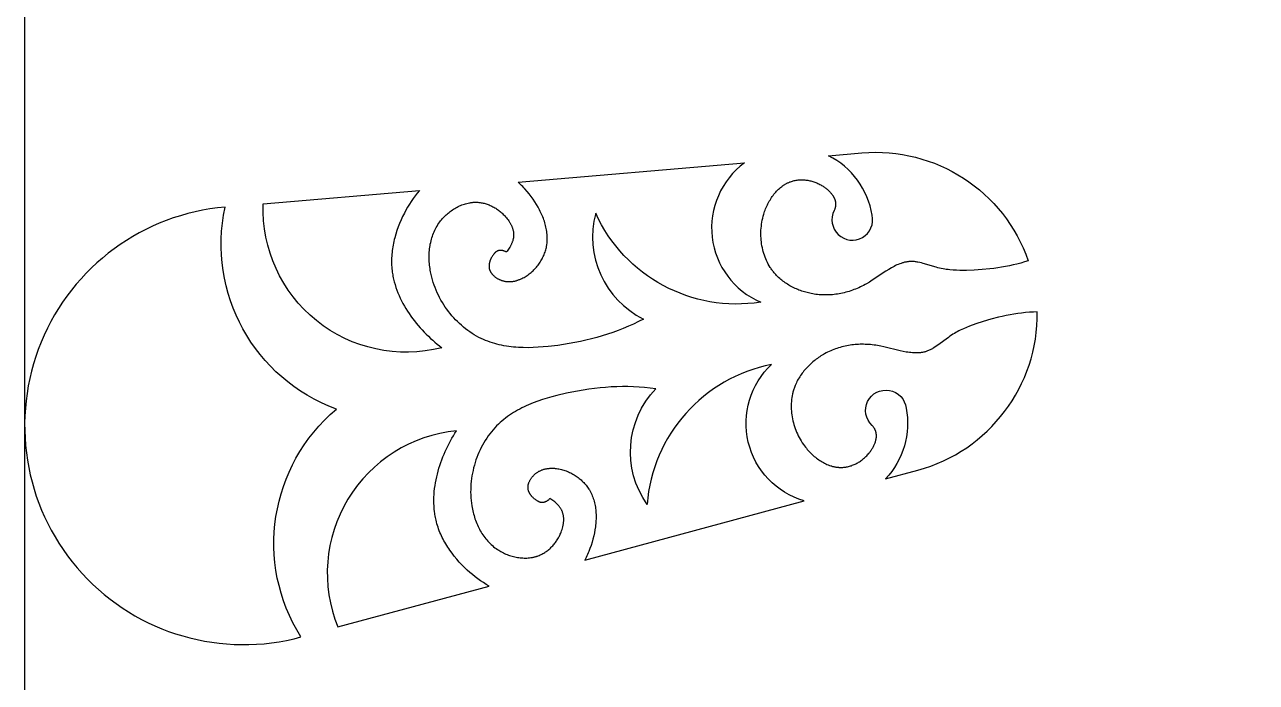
# Model space of a CAD drawing. Extents: x 55 to 271, y 60 to 279.
# Drawn here: x 54.8 to 108.2, y 140.7 to 169.2 of the extents above; entities that cross this region are included whole.
import ezdxf

# ---------------------------------------------------------------- set-up
doc = ezdxf.new("R2010")
doc.units = 0
doc.layers.get('0').update_dxf_attribs({"color": 1, "linetype": 'CONTINUOUS'})

msp = doc.modelspace()

# ---------------------------------------------------------------- linework, layer by layer
msp.add_lwpolyline([(54.848, 59.766), (270.707, 59.766), (270.707, 278.661), (54.848, 278.661)], close=True)
for points in [[(91.112, 163.661, -0.342621), (98.321, 158.988), (98.159, 158.938), (97.996, 158.891), (97.832, 158.847), (97.667, 158.807), (97.501, 158.771), (97.334, 158.738), (97.166, 158.708), (96.998, 158.681), (96.829, 158.657), (96.66, 158.636), (96.321, 158.604), (95.981, 158.582), (95.641, 158.572), (95.351, 158.571), (95.206, 158.575), (95.062, 158.583), (94.917, 158.596), (94.845, 158.604), (94.772, 158.614), (94.7, 158.625), (94.628, 158.638), (94.555, 158.652), (94.483, 158.668), (94.404, 158.688), (94.325, 158.71), (93.775, 158.874), (93.698, 158.894), (93.621, 158.912), (93.544, 158.928), (93.506, 158.934), (93.468, 158.94), (93.43, 158.945), (93.392, 158.95), (93.354, 158.953), (93.317, 158.955), (93.279, 158.956), (93.242, 158.956), (93.211, 158.955), (93.18, 158.954), (93.148, 158.951), (93.117, 158.948), (93.087, 158.944), (93.056, 158.939), (93.025, 158.934), (92.994, 158.928), (92.964, 158.921), (92.933, 158.913), (92.903, 158.905), (92.873, 158.896), (92.842, 158.887), (92.812, 158.877), (92.752, 158.855), (92.692, 158.831), (92.632, 158.805), (92.573, 158.777), (92.513, 158.747), (92.454, 158.715), (92.395, 158.683), (92.276, 158.613), (92.158, 158.539), (91.562, 158.144), (91.44, 158.067), (91.317, 157.995), (91.251, 157.958), (91.183, 157.922), (91.116, 157.888), (91.047, 157.855), (90.979, 157.823), (90.91, 157.793), (90.841, 157.764), (90.771, 157.737), (90.702, 157.711), (90.631, 157.687), (90.561, 157.664), (90.49, 157.643), (90.419, 157.623), (90.348, 157.604), (90.277, 157.588), (90.205, 157.572), (90.133, 157.559), (90.061, 157.546), (89.989, 157.536), (89.917, 157.527), (89.845, 157.519), (89.772, 157.513), (89.699, 157.509), (89.627, 157.507), (89.554, 157.506), (89.481, 157.506), (89.408, 157.508), (89.335, 157.512), (89.262, 157.518), (89.19, 157.525), (89.117, 157.534), (89.044, 157.545), (88.984, 157.555), (88.923, 157.566), (88.863, 157.579), (88.803, 157.593), (88.743, 157.608), (88.684, 157.624), (88.624, 157.641), (88.565, 157.659), (88.506, 157.679), (88.448, 157.699), (88.39, 157.721), (88.333, 157.744), (88.276, 157.768), (88.22, 157.793), (88.164, 157.82), (88.109, 157.847), (88.054, 157.876), (88, 157.906), (87.947, 157.937), (87.895, 157.969), (87.843, 158.002), (87.792, 158.036), (87.743, 158.072), (87.694, 158.108), (87.646, 158.146), (87.599, 158.184), (87.553, 158.224), (87.508, 158.265), (87.464, 158.307), (87.422, 158.35), (87.38, 158.395), (87.34, 158.44), (87.314, 158.471), (87.288, 158.503), (87.262, 158.535), (87.238, 158.568), (87.214, 158.601), (87.19, 158.635), (87.167, 158.669), (87.145, 158.703), (87.102, 158.774), (87.061, 158.845), (87.023, 158.919), (86.987, 158.993), (86.953, 159.069), (86.922, 159.147), (86.894, 159.225), (86.867, 159.305), (86.843, 159.385), (86.822, 159.467), (86.803, 159.549), (86.787, 159.633), (86.773, 159.716), (86.761, 159.801), (86.752, 159.886), (86.745, 159.971), (86.741, 160.057), (86.74, 160.143), (86.741, 160.23), (86.744, 160.316), (86.75, 160.402), (86.759, 160.489), (86.77, 160.575), (86.784, 160.661), (86.8, 160.747), (86.819, 160.832), (86.841, 160.917), (86.865, 161.002), (86.883, 161.061), (86.903, 161.119), (86.924, 161.177), (86.946, 161.235), (86.97, 161.292), (86.994, 161.348), (87.02, 161.404), (87.047, 161.459), (87.076, 161.513), (87.105, 161.567), (87.136, 161.619), (87.168, 161.671), (87.2, 161.721), (87.234, 161.771), (87.269, 161.819), (87.306, 161.866), (87.343, 161.912), (87.381, 161.957), (87.421, 162), (87.461, 162.042), (87.503, 162.082), (87.545, 162.121), (87.589, 162.158), (87.633, 162.194), (87.656, 162.211), (87.679, 162.228), (87.702, 162.244), (87.725, 162.26), (87.749, 162.275), (87.773, 162.29), (87.797, 162.305), (87.821, 162.319), (87.845, 162.332), (87.87, 162.345), (87.895, 162.357), (87.92, 162.369), (87.946, 162.381), (87.972, 162.392), (87.997, 162.402), (88.024, 162.412), (88.063, 162.425), (88.103, 162.438), (88.143, 162.449), (88.183, 162.459), (88.224, 162.467), (88.265, 162.475), (88.307, 162.481), (88.349, 162.486), (88.391, 162.49), (88.434, 162.493), (88.476, 162.495), (88.519, 162.495), (88.562, 162.494), (88.605, 162.492), (88.648, 162.489), (88.692, 162.484), (88.735, 162.478), (88.778, 162.472), (88.822, 162.464), (88.865, 162.454), (88.908, 162.444), (88.952, 162.432), (88.995, 162.42), (89.037, 162.406), (89.08, 162.391), (89.123, 162.374), (89.165, 162.357), (89.207, 162.338), (89.249, 162.319), (89.29, 162.298), (89.332, 162.275), (89.372, 162.252), (89.403, 162.234), (89.434, 162.214), (89.464, 162.194), (89.494, 162.174), (89.524, 162.153), (89.553, 162.131), (89.581, 162.109), (89.609, 162.086), (89.636, 162.062), (89.663, 162.038), (89.689, 162.014), (89.714, 161.989), (89.738, 161.963), (89.761, 161.937), (89.784, 161.911), (89.805, 161.884), (89.826, 161.856), (89.845, 161.829), (89.854, 161.815), (89.863, 161.8), (89.872, 161.786), (89.88, 161.772), (89.889, 161.758), (89.896, 161.743), (89.904, 161.729), (89.911, 161.714), (89.918, 161.699), (89.924, 161.684), (89.93, 161.669), (89.936, 161.654), (89.941, 161.639), (89.946, 161.624), (89.951, 161.609), (89.955, 161.594), (89.959, 161.579), (89.963, 161.563), (89.966, 161.548), (89.968, 161.532), (89.971, 161.517), (89.973, 161.501), (89.974, 161.485), (89.975, 161.47), (89.976, 161.454), (89.976, 161.438), (89.976, 161.422), (89.975, 161.406), (89.974, 161.391), (89.972, 161.375), (89.97, 161.36), (89.968, 161.345), (89.965, 161.329), (89.962, 161.314), (89.959, 161.298), (89.955, 161.283), (89.951, 161.268), (89.947, 161.253), (89.938, 161.222), (89.928, 161.193), (89.917, 161.163, 1.435159), (91.557, 160.962, 0.241668), (89.67, 163.538)], [(86.031, 163.228, 0.580389), (86.73, 157.195, -0.336677), (79.585, 161.043, 0.356742), (81.651, 156.466), (81.436, 156.355), (81.218, 156.249), (80.999, 156.15), (80.777, 156.056), (80.552, 155.968), (80.326, 155.885), (80.097, 155.807), (79.866, 155.735), (79.633, 155.668), (79.397, 155.605), (79.16, 155.548), (78.921, 155.495), (78.68, 155.446), (78.437, 155.402), (78.193, 155.362), (77.947, 155.326), (77.52, 155.275), (77.305, 155.255), (77.091, 155.24), (76.876, 155.23), (76.662, 155.225), (76.449, 155.227), (76.237, 155.236), (76.132, 155.243), (76.027, 155.252), (75.922, 155.264), (75.818, 155.277), (75.715, 155.292), (75.612, 155.309), (75.51, 155.329), (75.408, 155.351), (75.308, 155.376), (75.208, 155.403), (75.109, 155.433), (75.01, 155.465), (74.913, 155.5), (74.817, 155.537), (74.721, 155.578), (74.627, 155.621), (74.525, 155.672), (74.425, 155.726), (74.326, 155.783), (74.229, 155.844), (74.134, 155.907), (74.04, 155.974), (73.947, 156.044), (73.857, 156.117), (73.769, 156.193), (73.682, 156.271), (73.598, 156.352), (73.515, 156.435), (73.435, 156.521), (73.357, 156.61), (73.282, 156.7), (73.208, 156.793), (73.138, 156.888), (73.07, 156.985), (73.004, 157.084), (72.942, 157.185), (72.882, 157.288), (72.825, 157.392), (72.771, 157.498), (72.72, 157.605), (72.672, 157.714), (72.628, 157.824), (72.586, 157.936), (72.548, 158.048), (72.514, 158.162), (72.483, 158.277), (72.455, 158.392), (72.431, 158.508), (72.419, 158.579), (72.407, 158.65), (72.398, 158.721), (72.389, 158.793), (72.382, 158.864), (72.377, 158.936), (72.373, 159.007), (72.371, 159.078), (72.37, 159.15), (72.37, 159.221), (72.373, 159.292), (72.377, 159.363), (72.382, 159.433), (72.389, 159.504), (72.398, 159.574), (72.409, 159.643), (72.421, 159.712), (72.436, 159.781), (72.452, 159.849), (72.469, 159.917), (72.489, 159.984), (72.51, 160.05), (72.534, 160.116), (72.559, 160.181), (72.586, 160.245), (72.615, 160.308), (72.646, 160.37), (72.679, 160.432), (72.714, 160.493), (72.751, 160.552), (72.79, 160.611), (72.831, 160.668), (72.866, 160.714), (72.903, 160.759), (72.94, 160.803), (72.979, 160.846), (73.019, 160.889), (73.06, 160.93), (73.103, 160.971), (73.146, 161.01), (73.191, 161.048), (73.236, 161.085), (73.282, 161.121), (73.33, 161.156), (73.378, 161.189), (73.427, 161.222), (73.476, 161.252), (73.527, 161.282), (73.578, 161.309), (73.63, 161.336), (73.682, 161.361), (73.735, 161.384), (73.788, 161.405), (73.842, 161.425), (73.896, 161.444), (73.951, 161.46), (74.005, 161.475), (74.061, 161.487), (74.116, 161.498), (74.144, 161.503), (74.171, 161.507), (74.199, 161.511), (74.227, 161.514), (74.255, 161.517), (74.283, 161.519), (74.311, 161.52), (74.339, 161.521), (74.367, 161.522), (74.395, 161.522), (74.439, 161.521), (74.484, 161.519), (74.529, 161.515), (74.573, 161.51), (74.618, 161.503), (74.662, 161.495), (74.706, 161.486), (74.75, 161.476), (74.794, 161.464), (74.837, 161.452), (74.881, 161.438), (74.924, 161.422), (74.966, 161.406), (75.008, 161.388), (75.05, 161.37), (75.092, 161.35), (75.133, 161.329), (75.173, 161.307), (75.213, 161.284), (75.253, 161.26), (75.292, 161.235), (75.331, 161.208), (75.369, 161.181), (75.406, 161.153), (75.443, 161.124), (75.479, 161.094), (75.514, 161.063), (75.549, 161.032), (75.583, 160.999), (75.616, 160.965), (75.649, 160.931), (75.68, 160.896), (75.718, 160.852), (75.754, 160.807), (75.789, 160.76), (75.822, 160.713), (75.838, 160.689), (75.854, 160.665), (75.868, 160.64), (75.883, 160.615), (75.897, 160.59), (75.91, 160.565), (75.922, 160.54), (75.934, 160.515), (75.946, 160.489), (75.957, 160.463), (75.967, 160.438), (75.976, 160.412), (75.985, 160.385), (75.993, 160.359), (76, 160.333), (76.007, 160.306), (76.012, 160.28), (76.017, 160.253), (76.022, 160.226), (76.025, 160.199), (76.027, 160.172), (76.029, 160.146), (76.029, 160.119), (76.029, 160.092), (76.028, 160.067), (76.026, 160.043), (76.024, 160.019), (76.021, 159.994), (76.017, 159.97), (76.012, 159.946), (76.007, 159.922), (76.001, 159.898), (75.995, 159.873), (75.988, 159.85), (75.98, 159.826), (75.972, 159.802), (75.963, 159.778), (75.954, 159.755), (75.944, 159.731), (75.934, 159.708), (75.923, 159.685), (75.912, 159.662), (75.901, 159.64), (75.889, 159.617), (75.876, 159.595), (75.863, 159.573), (75.837, 159.53), (75.808, 159.488), (75.779, 159.447), (75.749, 159.407), (75.718, 159.368), (75.698, 159.378), (75.678, 159.387), (75.657, 159.396), (75.635, 159.404), (75.624, 159.408), (75.613, 159.411), (75.603, 159.414), (75.591, 159.418), (75.58, 159.42), (75.569, 159.423), (75.558, 159.426), (75.547, 159.428), (75.536, 159.43), (75.524, 159.432), (75.513, 159.433), (75.502, 159.434), (75.491, 159.435), (75.48, 159.436), (75.469, 159.436), (75.458, 159.436), (75.447, 159.436), (75.436, 159.435), (75.425, 159.434), (75.414, 159.433), (75.403, 159.432), (75.393, 159.43), (75.388, 159.428), (75.383, 159.427), (75.377, 159.426), (75.372, 159.425), (75.367, 159.423), (75.362, 159.421), (75.356, 159.42), (75.351, 159.418), (75.346, 159.416), (75.34, 159.414), (75.335, 159.412), (75.33, 159.409), (75.325, 159.407), (75.32, 159.404), (75.31, 159.399), (75.3, 159.394), (75.291, 159.388), (75.281, 159.382), (75.272, 159.375), (75.262, 159.368), (75.253, 159.361), (75.244, 159.354), (75.235, 159.346), (75.227, 159.338), (75.218, 159.33), (75.21, 159.321), (75.201, 159.313), (75.193, 159.304), (75.185, 159.295), (75.177, 159.285), (75.17, 159.276), (75.154, 159.256), (75.14, 159.236), (75.125, 159.216), (75.112, 159.195), (75.098, 159.173), (75.08, 159.142), (75.063, 159.11), (75.046, 159.078), (75.031, 159.045), (75.024, 159.029), (75.017, 159.012), (75.011, 158.996), (75.005, 158.979), (74.999, 158.962), (74.994, 158.946), (74.989, 158.929), (74.984, 158.913), (74.98, 158.896), (74.977, 158.879), (74.973, 158.863), (74.97, 158.846), (74.968, 158.829), (74.966, 158.813), (74.964, 158.796), (74.963, 158.78), (74.963, 158.763), (74.963, 158.747), (74.963, 158.73), (74.964, 158.714), (74.966, 158.698), (74.968, 158.682), (74.969, 158.674), (74.97, 158.666), (74.972, 158.658), (74.974, 158.65), (74.976, 158.639), (74.979, 158.628), (74.982, 158.617), (74.986, 158.606), (74.989, 158.595), (74.993, 158.584), (74.997, 158.573), (75.002, 158.563), (75.007, 158.552), (75.012, 158.541), (75.017, 158.531), (75.022, 158.521), (75.028, 158.51), (75.034, 158.5), (75.04, 158.49), (75.047, 158.48), (75.053, 158.47), (75.06, 158.46), (75.067, 158.45), (75.074, 158.44), (75.082, 158.431), (75.089, 158.421), (75.105, 158.402), (75.122, 158.384), (75.139, 158.366), (75.157, 158.348), (75.176, 158.331), (75.195, 158.315), (75.215, 158.299), (75.235, 158.283), (75.256, 158.268), (75.277, 158.253), (75.299, 158.239), (75.321, 158.225), (75.343, 158.212), (75.366, 158.2), (75.389, 158.188), (75.412, 158.177), (75.436, 158.166), (75.459, 158.156), (75.483, 158.147), (75.507, 158.138), (75.531, 158.13), (75.56, 158.121), (75.588, 158.114), (75.617, 158.107), (75.646, 158.101), (75.675, 158.096), (75.704, 158.092), (75.733, 158.089), (75.761, 158.086), (75.79, 158.085), (75.819, 158.084), (75.848, 158.084), (75.877, 158.085), (75.905, 158.087), (75.934, 158.089), (75.963, 158.092), (75.991, 158.096), (76.02, 158.101), (76.048, 158.106), (76.076, 158.112), (76.105, 158.119), (76.133, 158.126), (76.161, 158.134), (76.188, 158.142), (76.216, 158.151), (76.244, 158.161), (76.271, 158.171), (76.298, 158.182), (76.325, 158.193), (76.352, 158.205), (76.379, 158.217), (76.431, 158.243), (76.479, 158.268), (76.526, 158.295), (76.572, 158.323), (76.617, 158.353), (76.662, 158.384), (76.705, 158.416), (76.748, 158.45), (76.789, 158.484), (76.83, 158.52), (76.87, 158.557), (76.909, 158.595), (76.946, 158.634), (76.983, 158.674), (77.019, 158.715), (77.053, 158.757), (77.086, 158.8), (77.119, 158.843), (77.15, 158.888), (77.179, 158.933), (77.208, 158.979), (77.235, 159.025), (77.261, 159.072), (77.286, 159.12), (77.309, 159.168), (77.332, 159.217), (77.352, 159.266), (77.371, 159.315), (77.389, 159.365), (77.406, 159.415), (77.421, 159.466), (77.434, 159.517), (77.446, 159.568), (77.452, 159.599), (77.458, 159.63), (77.463, 159.661), (77.468, 159.692), (77.476, 159.755), (77.482, 159.818), (77.485, 159.88), (77.487, 159.943), (77.486, 160.006), (77.484, 160.07), (77.479, 160.133), (77.473, 160.196), (77.465, 160.259), (77.455, 160.322), (77.443, 160.385), (77.43, 160.448), (77.415, 160.511), (77.398, 160.573), (77.38, 160.636), (77.36, 160.698), (77.339, 160.76), (77.316, 160.822), (77.292, 160.884), (77.266, 160.945), (77.24, 161.006), (77.212, 161.066), (77.183, 161.127), (77.152, 161.187), (77.088, 161.305), (77.021, 161.421), (76.949, 161.536), (76.87, 161.654), (76.787, 161.769), (76.701, 161.882), (76.611, 161.991), (76.518, 162.097), (76.47, 162.149), (76.422, 162.199), (76.372, 162.249), (76.322, 162.297), (76.271, 162.345), (76.22, 162.392)], [(71.948, 162.027), (71.854, 161.916), (71.764, 161.801), (71.678, 161.683), (71.594, 161.562), (71.515, 161.439), (71.438, 161.313), (71.365, 161.184), (71.296, 161.054), (71.222, 160.906), (71.153, 160.757), (71.088, 160.606), (71.028, 160.453), (70.973, 160.298), (70.923, 160.143), (70.879, 159.986), (70.859, 159.908), (70.841, 159.829), (70.824, 159.75), (70.808, 159.671), (70.794, 159.591), (70.782, 159.512), (70.771, 159.433), (70.762, 159.353), (70.754, 159.274), (70.748, 159.194), (70.744, 159.115), (70.741, 159.035), (70.74, 158.956), (70.741, 158.876), (70.744, 158.797), (70.749, 158.718), (70.755, 158.639), (70.763, 158.56), (70.771, 158.499), (70.78, 158.437), (70.79, 158.376), (70.801, 158.316), (70.813, 158.255), (70.827, 158.194), (70.857, 158.074), (70.891, 157.954), (70.929, 157.835), (70.97, 157.716), (71.016, 157.599), (71.065, 157.483), (71.118, 157.367), (71.174, 157.253), (71.234, 157.14), (71.296, 157.028), (71.362, 156.918), (71.43, 156.809), (71.501, 156.701), (71.575, 156.595), (71.651, 156.49), (71.73, 156.387), (71.811, 156.286), (71.894, 156.186), (71.98, 156.088), (72.067, 155.992), (72.156, 155.898), (72.246, 155.806), (72.338, 155.716), (72.431, 155.628), (72.526, 155.543), (72.622, 155.46), (72.719, 155.379), (72.817, 155.3), (72.915, 155.224, -0.50165), (65.183, 161.451)], [(66.816, 142.697, -0.374766), (68.353, 152.564, -0.374766), (63.534, 161.31, 1.076356), (66.522, 142.618)], [(98.711, 156.777), (98.541, 156.769), (98.372, 156.758), (98.203, 156.742), (98.034, 156.723), (97.866, 156.701), (97.697, 156.675), (97.53, 156.646), (97.362, 156.614), (97.196, 156.578), (97.03, 156.54), (96.7, 156.454), (96.373, 156.358), (96.05, 156.252), (95.777, 156.154), (95.643, 156.1), (95.509, 156.043), (95.378, 155.982), (95.313, 155.949), (95.248, 155.915), (95.184, 155.88), (95.12, 155.843), (95.057, 155.805), (94.995, 155.765), (94.927, 155.72), (94.86, 155.672), (94.4, 155.33), (94.334, 155.285), (94.268, 155.241), (94.201, 155.2), (94.168, 155.181), (94.134, 155.162), (94.1, 155.145), (94.066, 155.128), (94.032, 155.112), (93.997, 155.097), (93.962, 155.083), (93.927, 155.07), (93.898, 155.06), (93.868, 155.051), (93.838, 155.043), (93.807, 155.035), (93.777, 155.028), (93.746, 155.022), (93.716, 155.017), (93.685, 155.012), (93.654, 155.008), (93.622, 155.005), (93.591, 155.002), (93.56, 155), (93.528, 154.999), (93.496, 154.998), (93.432, 154.998), (93.367, 155), (93.302, 155.004), (93.237, 155.01), (93.171, 155.018), (93.104, 155.027), (93.037, 155.037), (92.902, 155.063), (92.766, 155.092), (92.071, 155.259), (91.93, 155.289), (91.79, 155.315), (91.714, 155.327), (91.639, 155.338), (91.563, 155.347), (91.488, 155.355), (91.413, 155.361), (91.338, 155.366), (91.263, 155.369), (91.189, 155.371), (91.114, 155.371), (91.04, 155.37), (90.966, 155.368), (90.892, 155.363), (90.819, 155.358), (90.746, 155.351), (90.673, 155.342), (90.6, 155.332), (90.528, 155.32), (90.456, 155.307), (90.385, 155.292), (90.314, 155.276), (90.243, 155.258), (90.173, 155.239), (90.103, 155.218), (90.034, 155.196), (89.965, 155.172), (89.897, 155.146), (89.829, 155.119), (89.762, 155.091), (89.696, 155.061), (89.63, 155.029), (89.564, 154.995), (89.5, 154.961), (89.446, 154.93), (89.394, 154.899), (89.341, 154.867), (89.29, 154.833), (89.238, 154.799), (89.188, 154.763), (89.138, 154.727), (89.089, 154.689), (89.04, 154.651), (88.993, 154.612), (88.946, 154.571), (88.9, 154.53), (88.854, 154.488), (88.81, 154.445), (88.767, 154.401), (88.724, 154.356), (88.683, 154.311), (88.642, 154.264), (88.603, 154.217), (88.565, 154.169), (88.528, 154.12), (88.492, 154.071), (88.457, 154.021), (88.423, 153.969), (88.391, 153.918), (88.36, 153.865), (88.331, 153.812), (88.303, 153.758), (88.276, 153.704), (88.251, 153.649), (88.227, 153.593), (88.205, 153.537), (88.191, 153.498), (88.177, 153.46), (88.164, 153.421), (88.152, 153.381), (88.141, 153.342), (88.13, 153.302), (88.12, 153.262), (88.111, 153.222), (88.095, 153.142), (88.081, 153.06), (88.07, 152.978), (88.062, 152.896), (88.057, 152.813), (88.054, 152.73), (88.054, 152.646), (88.056, 152.562), (88.061, 152.478), (88.069, 152.394), (88.08, 152.311), (88.092, 152.227), (88.108, 152.143), (88.126, 152.06), (88.147, 151.977), (88.17, 151.894), (88.195, 151.812), (88.223, 151.731), (88.254, 151.65), (88.287, 151.57), (88.322, 151.491), (88.359, 151.413), (88.399, 151.335), (88.442, 151.259), (88.487, 151.184), (88.534, 151.11), (88.583, 151.038), (88.634, 150.967), (88.672, 150.918), (88.71, 150.87), (88.75, 150.822), (88.79, 150.776), (88.832, 150.73), (88.874, 150.686), (88.918, 150.642), (88.962, 150.6), (89.007, 150.558), (89.053, 150.518), (89.1, 150.479), (89.147, 150.442), (89.196, 150.406), (89.245, 150.371), (89.294, 150.337), (89.344, 150.305), (89.395, 150.275), (89.446, 150.246), (89.498, 150.219), (89.55, 150.193), (89.603, 150.17), (89.656, 150.148), (89.71, 150.128), (89.764, 150.109), (89.791, 150.101), (89.818, 150.093), (89.846, 150.086), (89.873, 150.079), (89.9, 150.072), (89.928, 150.067), (89.955, 150.061), (89.983, 150.057), (90.011, 150.052), (90.038, 150.049), (90.066, 150.045), (90.094, 150.043), (90.122, 150.041), (90.15, 150.039), (90.177, 150.039), (90.205, 150.038), (90.247, 150.039), (90.288, 150.041), (90.33, 150.044), (90.371, 150.049), (90.413, 150.055), (90.454, 150.062), (90.496, 150.07), (90.537, 150.079), (90.578, 150.09), (90.618, 150.102), (90.659, 150.115), (90.699, 150.13), (90.74, 150.145), (90.779, 150.162), (90.819, 150.18), (90.858, 150.199), (90.897, 150.219), (90.935, 150.24), (90.973, 150.262), (91.011, 150.286), (91.048, 150.311), (91.084, 150.336), (91.121, 150.363), (91.156, 150.391), (91.191, 150.419), (91.225, 150.449), (91.259, 150.48), (91.292, 150.512), (91.325, 150.545), (91.357, 150.579), (91.388, 150.614), (91.418, 150.65), (91.441, 150.678), (91.463, 150.706), (91.485, 150.735), (91.506, 150.765), (91.526, 150.795), (91.546, 150.825), (91.565, 150.856), (91.584, 150.887), (91.601, 150.918), (91.618, 150.95), (91.634, 150.982), (91.649, 151.014), (91.663, 151.046), (91.676, 151.079), (91.688, 151.111), (91.699, 151.144), (91.709, 151.177), (91.718, 151.209), (91.722, 151.226), (91.725, 151.242), (91.728, 151.258), (91.731, 151.275), (91.734, 151.291), (91.736, 151.307), (91.738, 151.323), (91.74, 151.339), (91.741, 151.356), (91.742, 151.372), (91.743, 151.388), (91.743, 151.404), (91.743, 151.42), (91.743, 151.436), (91.742, 151.452), (91.741, 151.467), (91.739, 151.483), (91.737, 151.499), (91.735, 151.514), (91.732, 151.53), (91.729, 151.545), (91.725, 151.561), (91.721, 151.576), (91.717, 151.591), (91.712, 151.606), (91.707, 151.621), (91.701, 151.636), (91.695, 151.651), (91.689, 151.665), (91.682, 151.679), (91.675, 151.692), (91.668, 151.706), (91.66, 151.72), (91.652, 151.733), (91.643, 151.746), (91.635, 151.76), (91.626, 151.773), (91.617, 151.785), (91.598, 151.811), (91.578, 151.835), (91.557, 151.859, -1.435159), (93.03, 152.61, -0.241668), (92.138, 149.543), (93.535, 149.921, 0.342621)], [(88.612, 148.59, -0.580389), (87.206, 154.498, 0.336677), (81.808, 148.438, -0.356742), (82.183, 153.446), (81.943, 153.477), (81.703, 153.501), (81.463, 153.52), (81.222, 153.532), (80.981, 153.538), (80.739, 153.539), (80.498, 153.533), (80.256, 153.522), (80.014, 153.506), (79.771, 153.484), (79.529, 153.457), (79.286, 153.425), (79.043, 153.388), (78.8, 153.347), (78.556, 153.301), (78.313, 153.25), (77.894, 153.152), (77.686, 153.098), (77.479, 153.038), (77.274, 152.975), (77.071, 152.905), (76.872, 152.831), (76.676, 152.75), (76.579, 152.707), (76.483, 152.663), (76.389, 152.616), (76.296, 152.569), (76.204, 152.519), (76.113, 152.467), (76.024, 152.414), (75.936, 152.358), (75.85, 152.301), (75.765, 152.241), (75.682, 152.179), (75.601, 152.116), (75.521, 152.049), (75.444, 151.981), (75.368, 151.91), (75.294, 151.837), (75.216, 151.755), (75.14, 151.67), (75.067, 151.582), (74.996, 151.492), (74.928, 151.4), (74.863, 151.305), (74.8, 151.207), (74.74, 151.108), (74.683, 151.007), (74.628, 150.904), (74.577, 150.799), (74.528, 150.692), (74.482, 150.584), (74.439, 150.474), (74.399, 150.363), (74.362, 150.251), (74.328, 150.137), (74.298, 150.023), (74.27, 149.907), (74.246, 149.791), (74.224, 149.674), (74.207, 149.557), (74.192, 149.439), (74.181, 149.321), (74.173, 149.202), (74.169, 149.083), (74.168, 148.964), (74.171, 148.846), (74.177, 148.727), (74.187, 148.609), (74.201, 148.491), (74.218, 148.373), (74.231, 148.302), (74.245, 148.232), (74.26, 148.162), (74.276, 148.092), (74.294, 148.022), (74.313, 147.953), (74.334, 147.885), (74.356, 147.817), (74.38, 147.75), (74.405, 147.683), (74.431, 147.617), (74.459, 147.552), (74.489, 147.487), (74.52, 147.424), (74.552, 147.361), (74.586, 147.299), (74.621, 147.239), (74.658, 147.179), (74.696, 147.12), (74.736, 147.063), (74.777, 147.007), (74.82, 146.952), (74.864, 146.898), (74.91, 146.846), (74.957, 146.795), (75.006, 146.745), (75.057, 146.697), (75.109, 146.651), (75.163, 146.606), (75.218, 146.562), (75.275, 146.521), (75.333, 146.481), (75.382, 146.45), (75.431, 146.42), (75.482, 146.391), (75.533, 146.364), (75.585, 146.338), (75.638, 146.313), (75.691, 146.289), (75.746, 146.267), (75.801, 146.246), (75.856, 146.227), (75.912, 146.209), (75.968, 146.193), (76.025, 146.178), (76.082, 146.164), (76.139, 146.152), (76.196, 146.142), (76.254, 146.133), (76.311, 146.126), (76.369, 146.121), (76.427, 146.117), (76.484, 146.115), (76.541, 146.115), (76.599, 146.116), (76.655, 146.119), (76.712, 146.124), (76.768, 146.131), (76.824, 146.14), (76.852, 146.145), (76.879, 146.151), (76.907, 146.157), (76.934, 146.163), (76.961, 146.17), (76.988, 146.178), (77.015, 146.186), (77.041, 146.194), (77.068, 146.203), (77.094, 146.213), (77.136, 146.229), (77.177, 146.247), (77.218, 146.266), (77.258, 146.286), (77.297, 146.307), (77.336, 146.329), (77.375, 146.353), (77.413, 146.378), (77.45, 146.404), (77.486, 146.431), (77.522, 146.459), (77.557, 146.488), (77.591, 146.518), (77.625, 146.548), (77.658, 146.58), (77.69, 146.613), (77.722, 146.647), (77.752, 146.681), (77.782, 146.717), (77.811, 146.753), (77.839, 146.79), (77.866, 146.828), (77.893, 146.866), (77.918, 146.905), (77.943, 146.945), (77.967, 146.986), (77.989, 147.027), (78.011, 147.069), (78.032, 147.111), (78.052, 147.154), (78.07, 147.197), (78.088, 147.241), (78.109, 147.295), (78.127, 147.35), (78.144, 147.406), (78.159, 147.462), (78.166, 147.49), (78.172, 147.518), (78.177, 147.546), (78.182, 147.574), (78.187, 147.602), (78.191, 147.63), (78.194, 147.658), (78.196, 147.686), (78.198, 147.714), (78.2, 147.742), (78.2, 147.77), (78.2, 147.797), (78.2, 147.825), (78.198, 147.852), (78.196, 147.88), (78.193, 147.907), (78.189, 147.934), (78.185, 147.96), (78.18, 147.987), (78.174, 148.013), (78.167, 148.039), (78.159, 148.065), (78.15, 148.091), (78.141, 148.116), (78.131, 148.139), (78.121, 148.161), (78.111, 148.183), (78.1, 148.205), (78.088, 148.226), (78.075, 148.247), (78.062, 148.268), (78.048, 148.289), (78.034, 148.309), (78.019, 148.329), (78.004, 148.349), (77.988, 148.369), (77.972, 148.388), (77.955, 148.407), (77.938, 148.426), (77.92, 148.444), (77.902, 148.462), (77.884, 148.479), (77.865, 148.497), (77.846, 148.514), (77.827, 148.53), (77.808, 148.547), (77.768, 148.578), (77.727, 148.608), (77.685, 148.637), (77.643, 148.664), (77.601, 148.689), (77.585, 148.673), (77.569, 148.658), (77.553, 148.642), (77.535, 148.628), (77.526, 148.62), (77.517, 148.613), (77.508, 148.607), (77.499, 148.6), (77.489, 148.593), (77.48, 148.587), (77.47, 148.581), (77.461, 148.575), (77.451, 148.569), (77.441, 148.564), (77.431, 148.559), (77.421, 148.554), (77.41, 148.549), (77.4, 148.545), (77.39, 148.54), (77.379, 148.537), (77.369, 148.533), (77.359, 148.53), (77.348, 148.527), (77.338, 148.525), (77.327, 148.522), (77.317, 148.521), (77.311, 148.52), (77.306, 148.519), (77.301, 148.519), (77.295, 148.518), (77.29, 148.518), (77.284, 148.518), (77.279, 148.517), (77.273, 148.517), (77.267, 148.517), (77.262, 148.518), (77.256, 148.518), (77.251, 148.518), (77.245, 148.519), (77.239, 148.519), (77.228, 148.521), (77.217, 148.523), (77.206, 148.525), (77.195, 148.527), (77.184, 148.53), (77.173, 148.534), (77.162, 148.537), (77.151, 148.541), (77.14, 148.545), (77.129, 148.55), (77.118, 148.555), (77.107, 148.56), (77.097, 148.565), (77.086, 148.571), (77.075, 148.576), (77.065, 148.582), (77.054, 148.589), (77.033, 148.602), (77.012, 148.616), (76.992, 148.63), (76.972, 148.645), (76.952, 148.661), (76.924, 148.684), (76.897, 148.708), (76.87, 148.733), (76.845, 148.758), (76.833, 148.771), (76.821, 148.784), (76.809, 148.798), (76.798, 148.811), (76.787, 148.825), (76.776, 148.839), (76.766, 148.853), (76.756, 148.867), (76.746, 148.881), (76.737, 148.895), (76.728, 148.91), (76.72, 148.925), (76.712, 148.939), (76.704, 148.954), (76.697, 148.969), (76.691, 148.985), (76.684, 149), (76.679, 149.015), (76.674, 149.031), (76.669, 149.046), (76.665, 149.062), (76.661, 149.078), (76.66, 149.086), (76.658, 149.094), (76.657, 149.102), (76.656, 149.11), (76.654, 149.121), (76.653, 149.132), (76.652, 149.144), (76.652, 149.155), (76.652, 149.167), (76.652, 149.178), (76.652, 149.19), (76.653, 149.202), (76.653, 149.213), (76.654, 149.225), (76.656, 149.236), (76.657, 149.248), (76.659, 149.26), (76.661, 149.271), (76.664, 149.283), (76.666, 149.295), (76.669, 149.306), (76.672, 149.318), (76.675, 149.33), (76.679, 149.341), (76.682, 149.353), (76.686, 149.364), (76.695, 149.388), (76.704, 149.411), (76.714, 149.433), (76.725, 149.456), (76.737, 149.478), (76.749, 149.5), (76.762, 149.522), (76.776, 149.544), (76.79, 149.565), (76.805, 149.586), (76.821, 149.607), (76.837, 149.627), (76.853, 149.647), (76.87, 149.667), (76.888, 149.686), (76.906, 149.704), (76.924, 149.722), (76.943, 149.74), (76.962, 149.757), (76.982, 149.773), (77.002, 149.789), (77.026, 149.807), (77.05, 149.824), (77.075, 149.84), (77.1, 149.856), (77.125, 149.87), (77.151, 149.884), (77.177, 149.897), (77.203, 149.909), (77.23, 149.92), (77.257, 149.931), (77.284, 149.94), (77.311, 149.949), (77.339, 149.958), (77.367, 149.965), (77.395, 149.972), (77.423, 149.978), (77.451, 149.984), (77.48, 149.988), (77.508, 149.993), (77.537, 149.996), (77.566, 149.999), (77.595, 150.001), (77.624, 150.002), (77.653, 150.003), (77.682, 150.004), (77.711, 150.004), (77.74, 150.003), (77.77, 150.001), (77.799, 150), (77.828, 149.997), (77.886, 149.991), (77.94, 149.983), (77.993, 149.974), (78.046, 149.963), (78.099, 149.951), (78.151, 149.937), (78.203, 149.922), (78.254, 149.905), (78.305, 149.886), (78.356, 149.867), (78.406, 149.846), (78.455, 149.823), (78.504, 149.799), (78.552, 149.774), (78.6, 149.748), (78.646, 149.72), (78.692, 149.692), (78.738, 149.662), (78.782, 149.631), (78.825, 149.598), (78.868, 149.565), (78.909, 149.531), (78.95, 149.496), (78.989, 149.459), (79.028, 149.422), (79.065, 149.384), (79.102, 149.345), (79.137, 149.305), (79.17, 149.264), (79.203, 149.222), (79.234, 149.18), (79.264, 149.137), (79.293, 149.093), (79.309, 149.066), (79.326, 149.039), (79.341, 149.011), (79.356, 148.984), (79.385, 148.928), (79.412, 148.871), (79.437, 148.813), (79.46, 148.754), (79.481, 148.695), (79.5, 148.634), (79.518, 148.574), (79.533, 148.512), (79.547, 148.45), (79.559, 148.387), (79.57, 148.324), (79.579, 148.26), (79.586, 148.196), (79.592, 148.131), (79.596, 148.067), (79.599, 148.001), (79.6, 147.936), (79.6, 147.87), (79.598, 147.804), (79.595, 147.737), (79.591, 147.671), (79.585, 147.605), (79.579, 147.538), (79.571, 147.471), (79.551, 147.338), (79.527, 147.206), (79.499, 147.074), (79.465, 146.935), (79.427, 146.799), (79.384, 146.663), (79.337, 146.53), (79.286, 146.399), (79.259, 146.334), (79.23, 146.27), (79.201, 146.206), (79.171, 146.144), (79.139, 146.082), (79.107, 146.02)], [(74.968, 144.901), (74.842, 144.974), (74.718, 145.051), (74.596, 145.132), (74.476, 145.217), (74.359, 145.306), (74.244, 145.399), (74.132, 145.494), (74.022, 145.593), (73.902, 145.706), (73.786, 145.823), (73.673, 145.943), (73.565, 146.066), (73.46, 146.193), (73.361, 146.322), (73.265, 146.454), (73.22, 146.521), (73.175, 146.588), (73.132, 146.657), (73.091, 146.726), (73.05, 146.796), (73.012, 146.866), (72.974, 146.937), (72.938, 147.008), (72.904, 147.081), (72.871, 147.153), (72.84, 147.227), (72.81, 147.3), (72.782, 147.375), (72.756, 147.45), (72.731, 147.525), (72.709, 147.601), (72.688, 147.678), (72.669, 147.755), (72.655, 147.815), (72.642, 147.875), (72.631, 147.936), (72.621, 147.997), (72.611, 148.058), (72.603, 148.12), (72.59, 148.243), (72.581, 148.368), (72.576, 148.492), (72.575, 148.618), (72.578, 148.744), (72.584, 148.87), (72.594, 148.996), (72.608, 149.123), (72.625, 149.249), (72.645, 149.376), (72.669, 149.502), (72.696, 149.628), (72.726, 149.754), (72.759, 149.879), (72.795, 150.003), (72.834, 150.127), (72.875, 150.25), (72.92, 150.372), (72.966, 150.493), (73.015, 150.613), (73.066, 150.732), (73.12, 150.849), (73.176, 150.965), (73.234, 151.08), (73.293, 151.192), (73.355, 151.304), (73.418, 151.413), (73.483, 151.52), (73.55, 151.625, 0.50165), (68.414, 143.129)]]:
    msp.add_lwpolyline(points, format="xyb", close=True)

doc.saveas('drawing.dxf')
